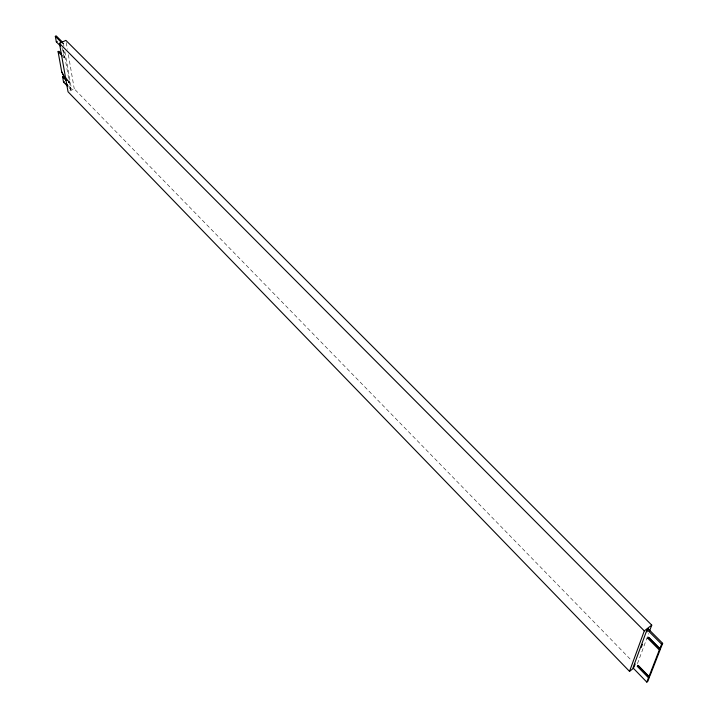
<?xml version="1.0" encoding="UTF-8"?>
<svg xmlns="http://www.w3.org/2000/svg" width="718" height="718" viewBox="0 0 718 718"><rect width="100%" height="100%" fill="white"/><g stroke="black" fill="none" stroke-linecap="round" stroke-linejoin="round"><path stroke-width="0.54" stroke-dasharray="3.59 2.69" d="M637.449 663.674L648.65 633.455M70.481 89.238L71.369 88.817M68.937 87.65L70.624 89.382L71.513 88.96L64.701 50.664M69.817 90.962L74.259 88.861L631.984 660.946M69.054 82.148L68.282 82.678L69.17 82.265L68.838 80.883L67.941 81.305L68.282 82.678M64.746 57.063L63.722 57.368L64.746 57.063L63.489 50.404M62.448 43.457L63.516 43.179L62.592 43.601M65.823 77.804L68.946 80.999L68.057 81.421L66.442 79.761M66.971 80.003L69.17 82.265M68.291 85.648L71.513 88.96M63.597 49.991L70.624 89.382M61.999 47.559L63.839 57.485M63.372 43.035L63.938 46.302M66.262 42.586L67.411 49.192M68.363 54.703L74.259 88.861"/><path stroke-width="1.08" d="M629.524 671.375L644.297 630.88L651.747 625.118L65.885 40.379L59.441 43.322L68.039 91.796L629.524 671.375L633.5 668.252M637.351 666.385L637.755 665.299L648.901 676.733L659.339 649.961L647.78 638.32L648.21 637.162L659.788 648.803L660.856 647.977L662.669 643.328L648.121 628.762L647.062 629.587L632.989 667.884L646.81 682.1L647.833 681.283L649.512 676.993L638.374 665.586L637.351 666.385L648.48 677.81L646.81 682.1M634.012 667.085L635.161 663.979M641.255 647.403L642.404 644.297M646.981 631.867L648.121 628.762M649.422 631.364L651.747 625.118M659.788 648.803L661.601 644.163L662.669 643.328M647.78 638.32L648.839 637.494L660.398 649.126L649.934 675.916L648.901 676.733M648.48 677.81L649.512 676.993M659.339 649.961L660.398 649.126M61.111 53.383L58.993 51.247L58.086 51.66L61.694 71.782L64.88 78.163L65.823 77.804M66.28 79.294L63.498 76.44L62.61 76.862L63.543 82.103L64.432 81.681M62.583 42.236L56.246 35.9L55.331 36.313L56.327 41.85L57.243 41.438M55.331 36.313L61.658 42.658M647.062 629.587L661.601 644.163M59.441 43.322L644.297 630.88M56.327 41.85L60.581 46.131M58.086 51.66L62.313 55.941M64.88 78.163L66.442 79.761M62.61 76.862L66.083 80.425M65.975 83.27L67.519 84.85M63.543 82.103L67.402 86.061M61.694 71.782L64.934 78.217"/></g></svg>
